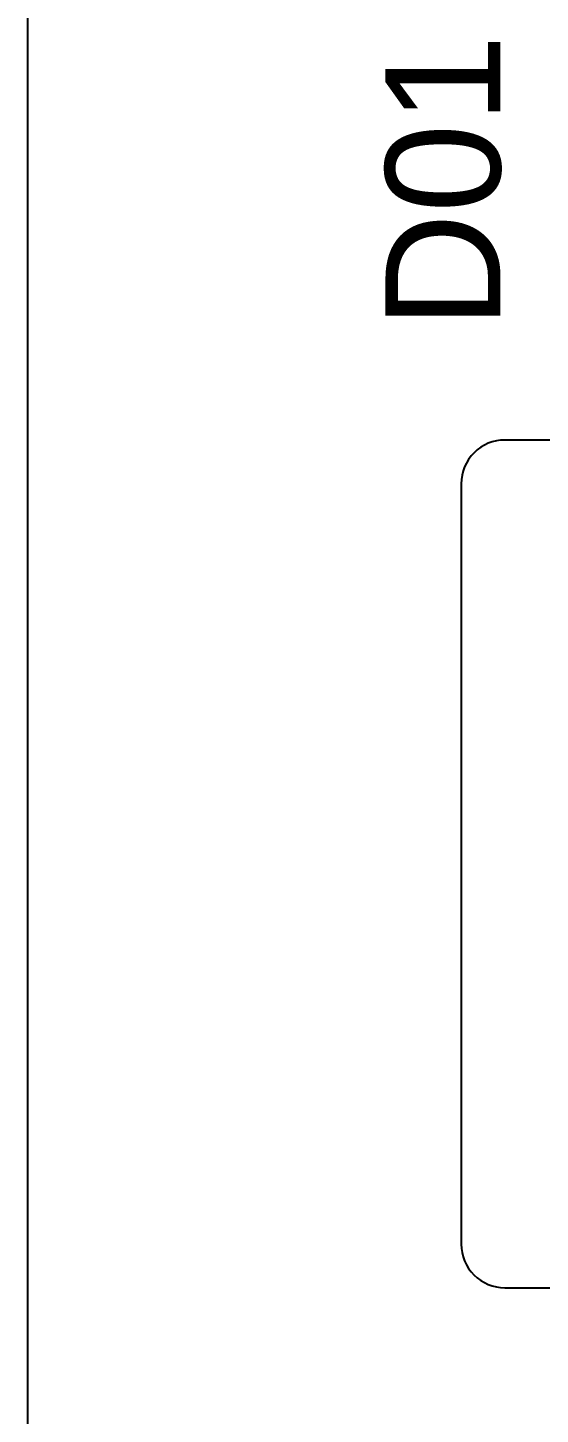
# Model space of a CAD drawing. Extents: x 1 to 47, y 1 to 35.
# Drawn here: x 39.389 to 39.739, y 11.641 to 12.59 of the extents above; entities that cross this region are included whole.
import ezdxf

# ---------------------------------------------------------------- set-up
doc = ezdxf.new("R2010")
doc.units = 0
doc.header["$MEASUREMENT"] = 0
for name, color, linetype in [('10_00______DWG_', 7, 'CONTINUOUS'), ('6_01__9-_0-___10__RTD_INPU', 7, 'CONTINUOUS'), ('6_15__9-_70___10__RTD_INPU', 7, 'CONTINUOUS'), ('6_16__9-_L0___10__RTD_INPU', 7, 'CONTINUOUS'), ('6_17__9-_77___10__RTD_INPU', 7, 'CONTINUOUS'), ('6_18__9-_7-___10__RTD_INPU', 7, 'CONTINUOUS'), ('6_19__9-_L-___10__RTD_INPU', 7, 'CONTINUOUS'), ('7_01__0-__EMPTY', 7, 'CONTINUOUS')]:
    doc.layers.add(name, color=color, linetype=linetype)
doc.styles.add('ARIAL', font='arial.ttf')

msp = doc.modelspace()

# ---------------------------------------------------------------- linework, layer by layer
at = {"layer": '10_00______DWG_'}
msp.add_lwpolyline([(39.7527, 17.06289), (44.41805, 17.06289, -0.414214), (44.49679, 16.98415), (44.49679, 16.89556, 0.414214), (44.6149, 16.77745), (44.70349, 16.77745, -0.414214), (44.78223, 16.69871), (44.78223, 10.1436, -0.414214), (44.70349, 10.06486), (44.6149, 10.06486, 0.414214), (44.49679, 9.94675), (44.49679, 9.85816, -0.414214), (44.41805, 9.77942), (39.7527, 9.77942, -0.414214), (39.67396, 9.85816), (39.67396, 9.94675, 0.414214), (39.55585, 10.06486), (39.46727, 10.06486, -0.414214), (39.38853, 10.1436), (39.38853, 16.69871, -0.414214), (39.46727, 16.77745), (39.55585, 16.77745, 0.414214), (39.67396, 16.89556), (39.67396, 16.98415, -0.414214)], format="xyb", close=True, dxfattribs=at)
at = {"layer": '6_01__9-_0-___10__RTD_INPU'}
msp.add_lwpolyline([(40.37253, 12.30769, 0.414214), (40.34265, 12.2778), (40.34265, 12.26269), (40.10265, 12.26269), (40.10265, 12.2778, 0.414214), (40.07276, 12.30769), (39.71503, 12.30769, 0.414973), (39.68515, 12.2778), (39.68515, 11.75758, 0.414973), (39.71503, 11.72769), (40.07276, 11.72769, 0.414214), (40.10265, 11.75758), (40.10265, 11.77269), (40.34265, 11.77269), (40.34265, 11.75758, 0.414214), (40.37253, 11.72769)], format="xyb", dxfattribs=at)
at = {"layer": '7_01__0-__EMPTY'}
msp.add_lwpolyline([(40.37253, 12.30769, 0.414214), (40.34265, 12.2778), (40.34265, 12.26269), (40.10265, 12.26269), (40.10265, 12.2778, 0.414214), (40.07276, 12.30769), (39.71503, 12.30769, 0.414973), (39.68515, 12.2778), (39.68515, 11.75758, 0.414973), (39.71503, 11.72769), (40.07276, 11.72769, 0.414214), (40.10265, 11.75758), (40.10265, 11.77269), (40.34265, 11.77269), (40.34265, 11.75758, 0.414214), (40.37253, 11.72769)], format="xyb", dxfattribs=at)

# ---------------------------------------------------------------- texts
at = {"layer": '6_15__9-_70___10__RTD_INPU', "style": 'ARIAL'}
msp.add_text('D01', height=0.078667, rotation=90, dxfattribs=at).set_placement((39.71192, 12.38366))
at = {"layer": '6_16__9-_L0___10__RTD_INPU', "style": 'ARIAL'}
msp.add_text('D01', height=0.078667, rotation=90, dxfattribs=at).set_placement((39.71192, 12.38366))
at = {"layer": '6_17__9-_77___10__RTD_INPU', "style": 'ARIAL'}
msp.add_text('D01', height=0.078667, rotation=90, dxfattribs=at).set_placement((39.71192, 12.38366))
at = {"layer": '6_18__9-_7-___10__RTD_INPU', "style": 'ARIAL'}
msp.add_text('D01', height=0.078667, rotation=90, dxfattribs=at).set_placement((39.71192, 12.38366))
at = {"layer": '6_19__9-_L-___10__RTD_INPU', "style": 'ARIAL'}
msp.add_text('D01', height=0.078667, rotation=90, dxfattribs=at).set_placement((39.71192, 12.38366))

doc.saveas('drawing.dxf')
